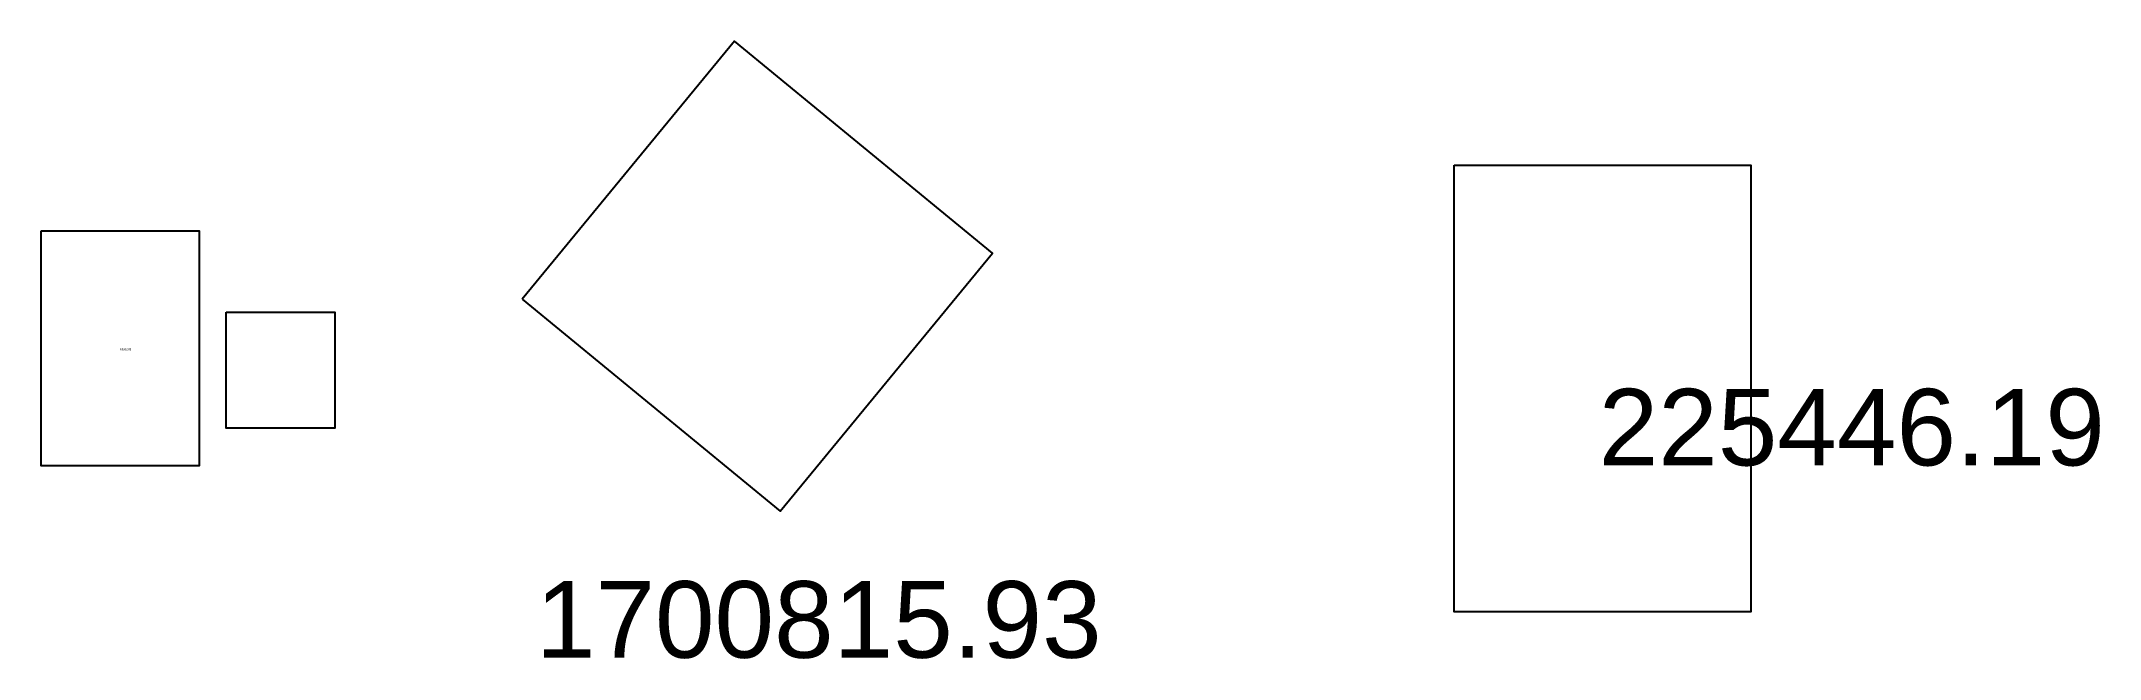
# Model space of a CAD drawing. Header units: millimetres. Extents: x 1580 to 4265, y 1715 to 2521.
import ezdxf

# ---------------------------------------------------------------- set-up
doc = ezdxf.new("R2010")
doc.units = ezdxf.units.MM
doc.styles.get("Standard").update_dxf_attribs({"font": 'arial.ttf'})

msp = doc.modelspace()

# ---------------------------------------------------------------- linework, layer by layer
for points in [[(2207.4, 2184.7), (2544, 1907.8), (2820.9, 2244.4), (2484.3, 2521.3)], [(1580, 2273.9), (1785.9, 2273.9), (1785.9, 1966.9), (1580, 1966.9)], [(1821.3, 2167.6), (1962.9, 2167.6), (1962.9, 2016.2), (1821.3, 2016.2)]]:
    msp.add_lwpolyline(points, close=True)
at = {"color": 3}
msp.add_lwpolyline([(3423.1, 2359.3), (3809.9, 2359.3), (3809.9, 1776.3), (3423.1, 1776.3)], close=True, dxfattribs=at)

# ---------------------------------------------------------------- texts
at = {"insert": (1683, 2120.4), "char_height": 2.5, "width": 20.587, "attachment_point": 1}
msp.add_mtext('63202.85', dxfattribs=at)
at = {"char_height": 100, "attachment_point": 5}
for s, insert in [('225446.19', (3941.6, 2016.8)), ('1700815.93', (2594.2, 1765.8))]:
    msp.add_mtext(s, dxfattribs=dict(at, insert=insert))

doc.saveas('drawing.dxf')
